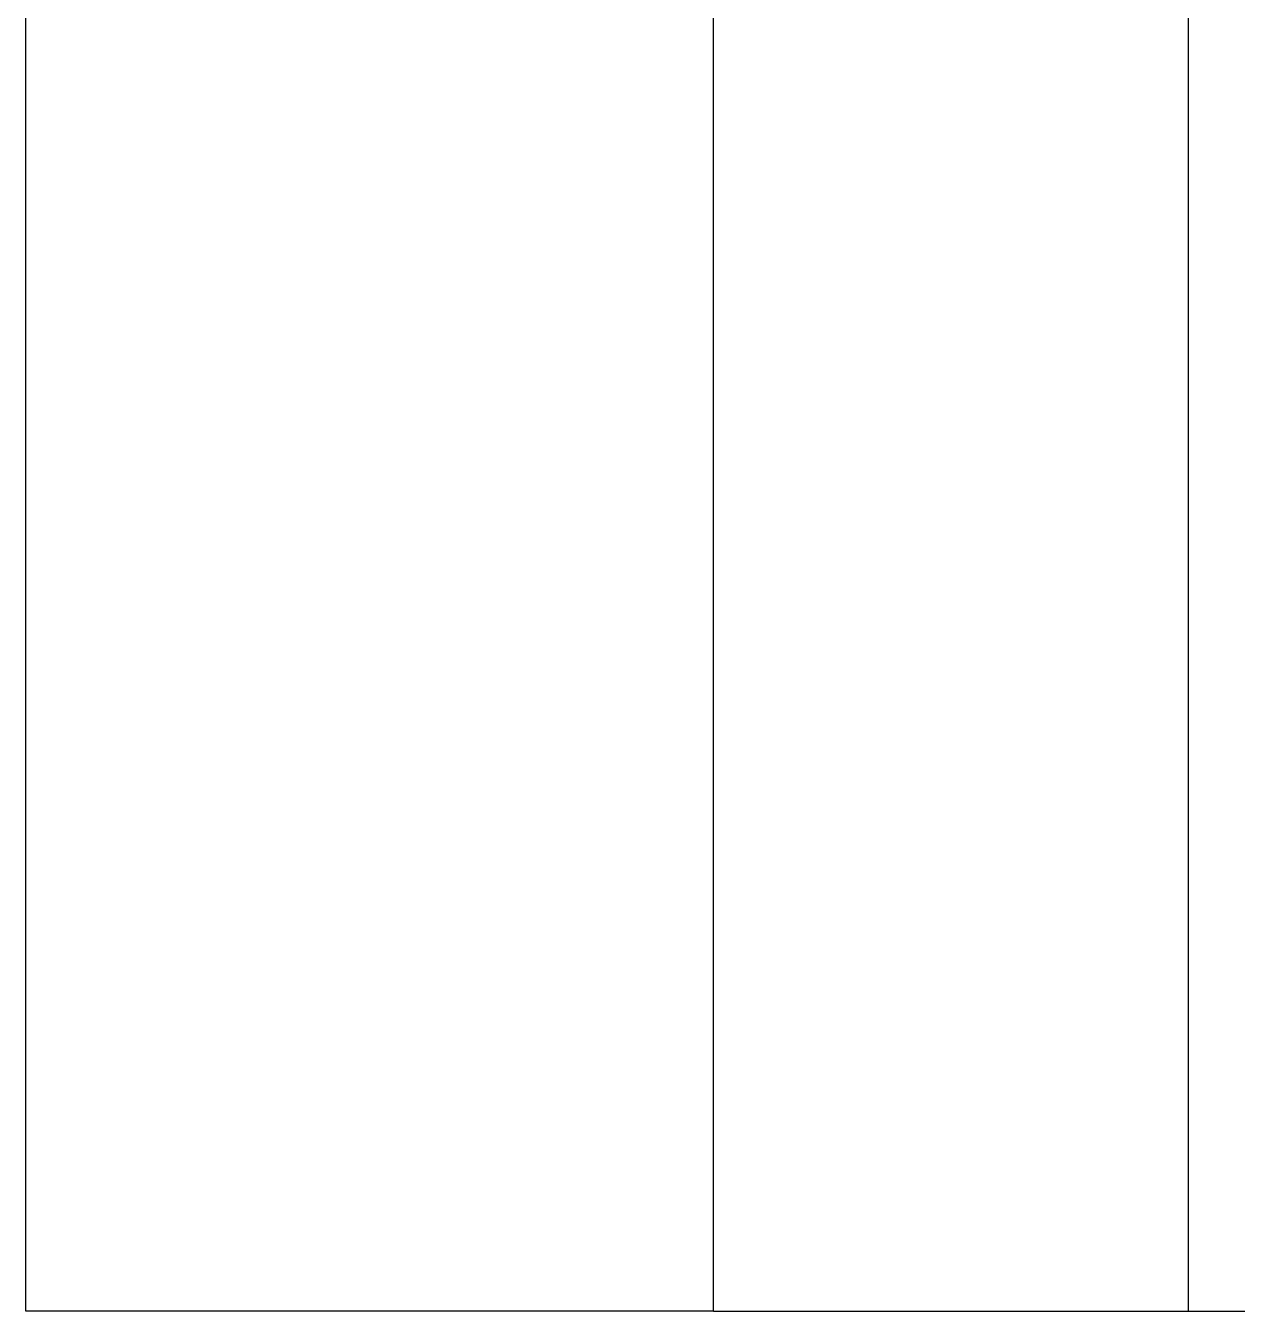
# Model space of a CAD drawing. Header units: millimetres. Extents: x -69 to 11173, y 1341 to 6119.
# Drawn here: x 6790 to 8829, y 1341 to 3504 of the extents above; entities that cross this region are included whole.
import ezdxf

# ---------------------------------------------------------------- set-up
doc = ezdxf.new("R2010")
doc.units = ezdxf.units.MM

msp = doc.modelspace()

# ---------------------------------------------------------------- linework, layer by layer
at = {"color": 1}
for p, q in [((6790.49777, 1341.16865), (6790.49777, 5649.67959)), ((7948.0771, 1341.16865), (7948.0771, 5649.67959)), ((8747.43005, 1341.16865), (8747.43005, 5649.67959)), ((7948.0771, 1341.16865), (6790.49777, 1341.16865)), ((7948.0771, 1341.16865), (11173.06796, 1341.16865))]:
    msp.add_line(p, q, dxfattribs=at)

doc.saveas('drawing.dxf')
